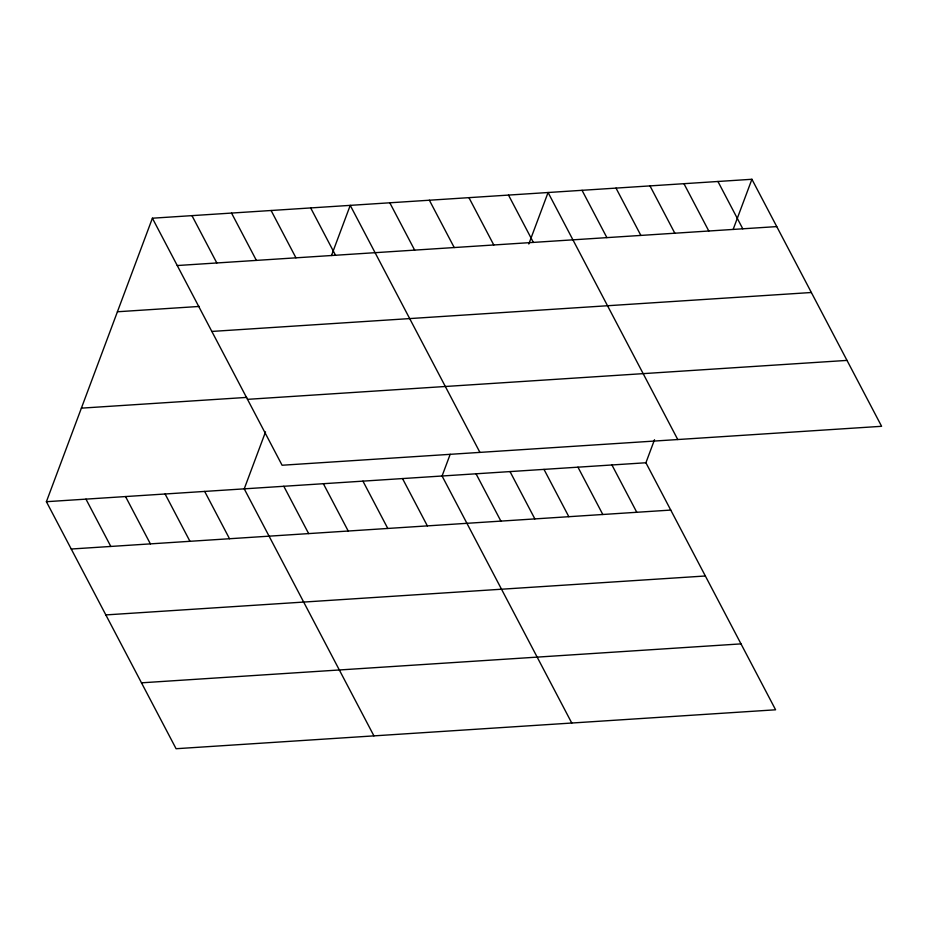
<?xml version="1.0" encoding="UTF-8"?>
<svg xmlns="http://www.w3.org/2000/svg" width="928" height="928" viewBox="0 0 928 928"><rect width="100%" height="100%" fill="white"/><g stroke="black" fill="none" stroke-linecap="round" stroke-linejoin="round"><path stroke-width="1.39" d="M654.518 439.71L645.911 462.759L775.599 709.792L176.088 748.722L46.4 501.7L152.401 218.208L751.912 179.278L881.6 426.3L282.089 465.241L152.401 218.208M265.524 431.903L244.238 488.847L373.926 735.869M331.482 255.525L350.239 205.366L479.927 452.388M450.184 454.302L442.076 475.994L571.764 723.028M528.809 244.029L548.077 192.514L677.765 439.547M733.143 229.436L751.912 179.278M177.248 265.536L776.748 226.594M117.415 311.762L199.381 306.437M211.851 331.435L811.35 292.506M81.386 408.146L246.72 397.404M247.498 399.342L846.997 360.4M46.4 501.7L645.911 462.759M71.247 549.016L670.747 510.075M105.85 614.916L705.35 575.986M141.497 682.822L740.996 643.881M717.936 181.482L742.783 228.81M683.959 183.686L708.806 231.014M649.994 185.89L674.83 233.218M616.018 188.106L640.865 235.422M582.042 190.31L606.889 237.626M508.509 195.089L533.356 242.405M611.935 464.963L636.782 512.291M468.942 197.652L493.789 244.98M577.958 467.167L602.806 514.495M429.374 200.228L454.221 247.544M543.994 469.382L568.829 516.699M389.806 202.791L414.654 250.119M510.017 471.586L534.864 518.903M476.041 473.79L500.888 521.107M310.671 207.93L335.518 255.258M271.104 210.505L295.951 257.822M402.508 478.57L427.356 525.886M231.536 213.069L256.383 260.397M362.941 481.133L387.788 528.461M191.968 215.644L216.816 262.96M323.373 483.708L348.22 531.025M283.806 486.272L308.653 533.6M204.67 491.411L229.518 538.739M165.103 493.986L189.95 541.302M125.535 496.55L150.382 543.878M85.968 499.125L110.815 546.453"/></g></svg>
